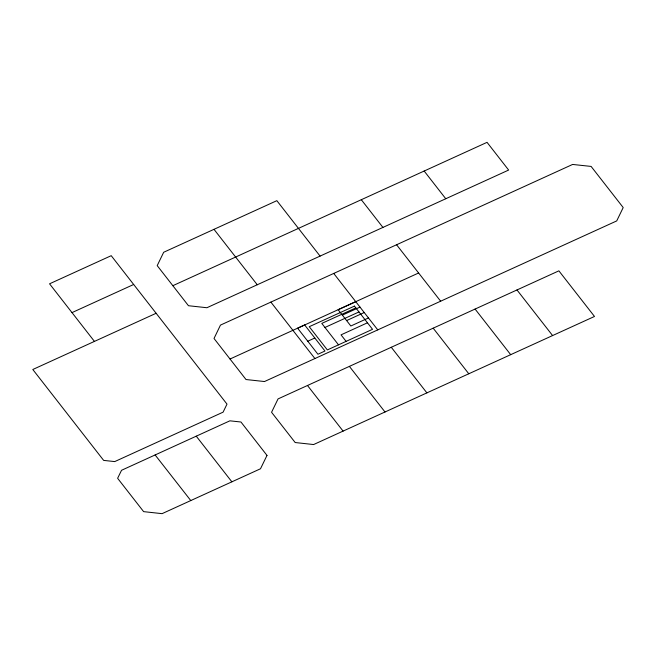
<?xml version="1.0" encoding="UTF-8"?>
<svg xmlns="http://www.w3.org/2000/svg" width="656" height="656" viewBox="0 0 656 656"><rect width="100%" height="100%" fill="white"/><g stroke="black" fill="none" stroke-linecap="round" stroke-linejoin="round"><path stroke-width="0.98" d="M71.996 312.609L133.668 284.483L227.001 404.121L223.089 412.157L114.743 461.586L103.656 460.397L32.8 369.5L156.136 313.273M172.84 285.696L487.047 142.344L508.646 170.06L206.911 307.73L188.469 305.721L157.202 265.623L163.688 252.265L276.848 200.67L320.079 256.102M230.018 359.012L355.757 301.67M418.618 272.986L338.135 309.706L350.837 325.999L368.459 317.963M342.366 315.134L359.988 307.106M324.958 327.459L358.988 311.944M346.606 320.571L364.228 312.535M307.771 341.218L314.814 338.004M367.458 322.801L341.03 334.855L346.114 341.374M377.774 329.878L264.491 381.538L246.016 379.537L214.02 338.48L220.465 325.105L572.622 164.443L591.105 166.419L623.2 207.558L616.714 220.916L377.774 329.878L333.724 273.437M426.892 392.878L313.617 444.547L295.184 442.538L271.559 412.271L278.046 398.914L558.879 270.846L594.492 316.463L426.892 392.878L391.279 347.278M355.831 307.894L321.793 323.408L338.512 344.843M424.161 171.027L445.76 198.743M516.977 289.952L552.59 335.552M475.083 309.058L510.696 354.675M396.577 244.762L440.66 301.211M361.308 199.711L382.915 227.419M433.181 328.172L468.794 373.781M349.386 366.376L384.998 411.993M213.995 229.329L257.259 284.761M270.879 302.096L314.913 358.545M307.484 385.49L343.088 431.107M133.668 284.483L111.217 255.684L49.553 283.81L94.439 341.399M196.251 436.174L231.871 481.824M155.128 454.961L190.781 500.561M266.992 455.412L260.506 468.769L162.073 513.656L143.631 511.639L117.621 478.298L121.54 470.286L229.879 420.824L240.965 422.013L266.992 455.412M304.655 324.974L297.603 328.18L317.93 354.248L324.982 351.034L304.655 324.974M354.437 306.106L309.247 326.704L327.352 349.927L372.542 329.32L354.437 306.106"/></g></svg>
